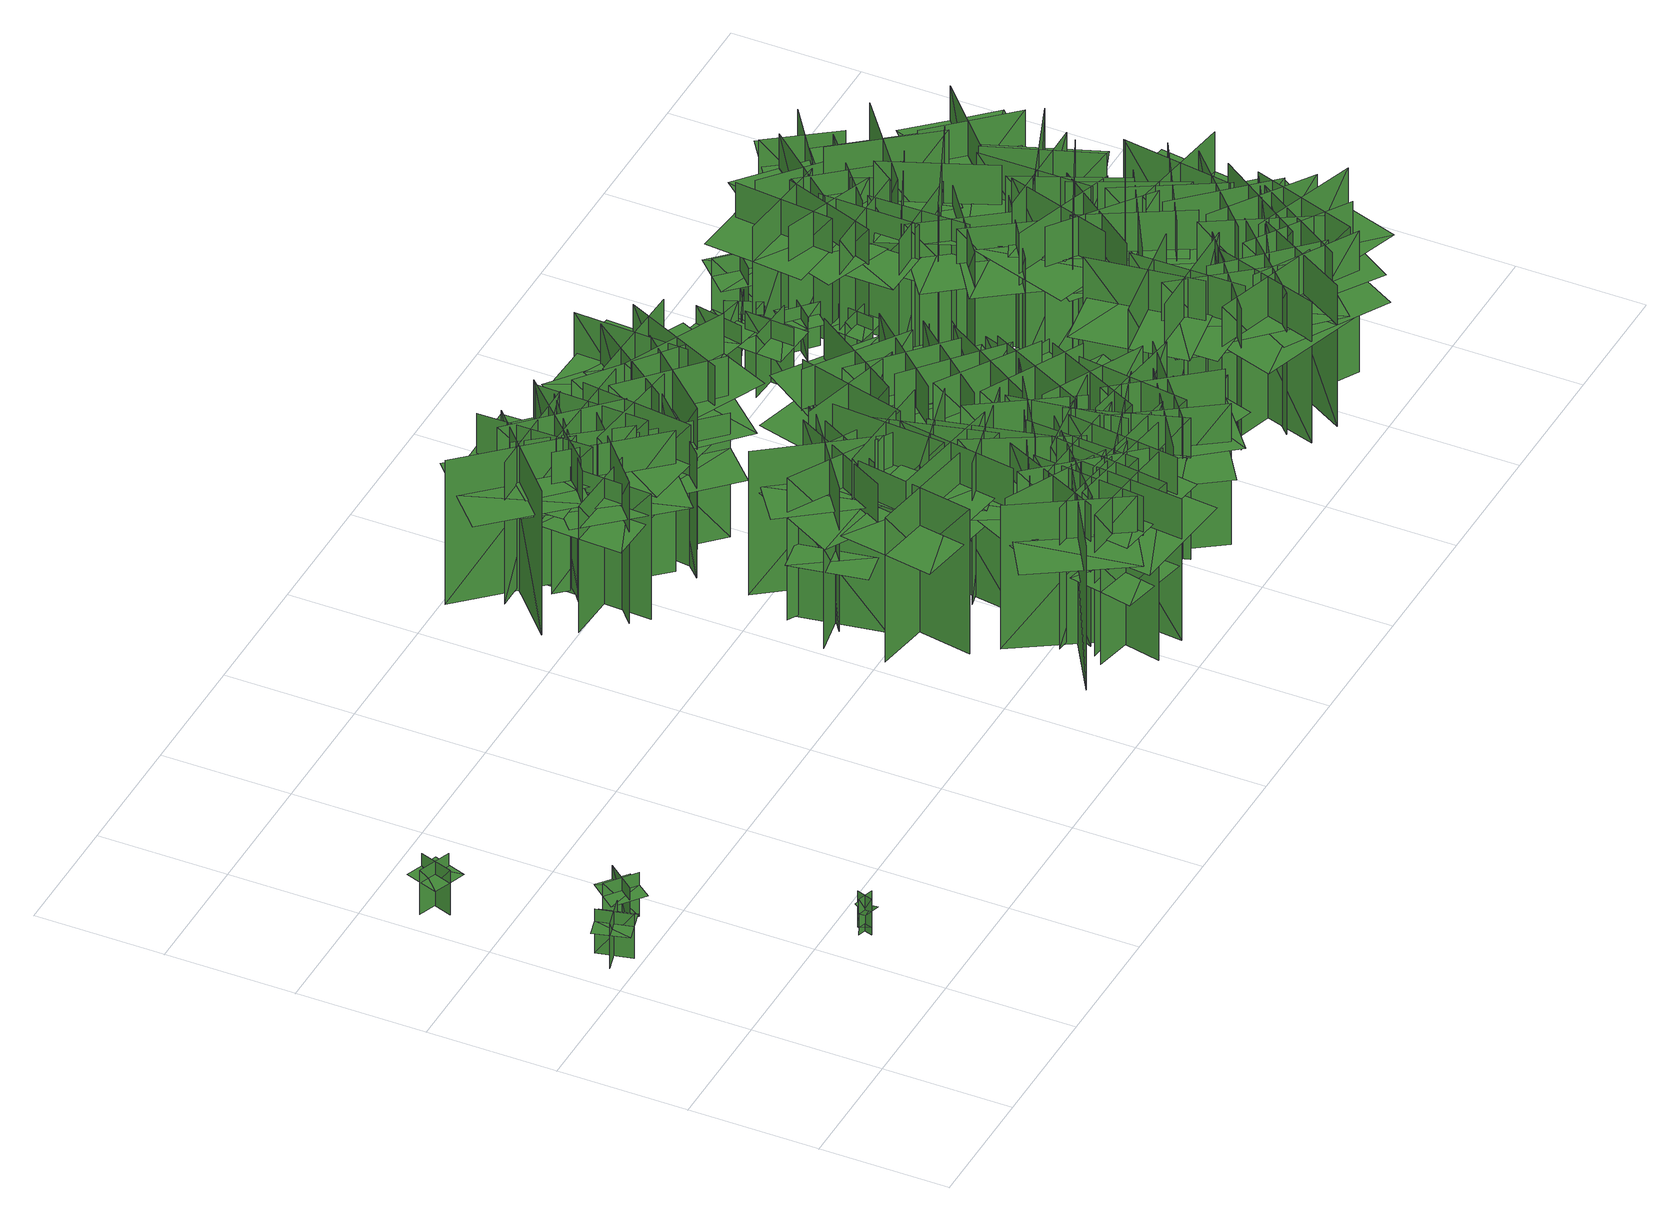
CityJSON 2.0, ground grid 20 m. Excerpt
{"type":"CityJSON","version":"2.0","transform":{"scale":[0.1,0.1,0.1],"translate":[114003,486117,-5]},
"CityObjects":{
"tree1":{"type":"SolitaryVegetationObject","geometry":[{"type":"MultiSurface","lod":"1","boundaries":[[[0,1,2]],[[0,2,3]],[[4,5,6]],[[4,6,7]],[[8,9,10]],[[8,10,11]],[[8,11,12]],[[8,12,13]]]}]},
"tree2":{"type":"SolitaryVegetationObject","geometry":[{"type":"MultiSurface","lod":"1","boundaries":[[[14,15,16]],[[14,16,17]],[[18,19,20]],[[18,20,21]],[[22,23,24]],[[22,24,25]],[[22,25,26]],[[22,26,27]]]}]},
"tree3":{"type":"SolitaryVegetationObject","geometry":[{"type":"MultiSurface","lod":"1","boundaries":[[[28,29,30]],[[28,30,31]],[[32,33,34]],[[32,34,35]],[[36,37,38]],[[36,38,39]],[[36,39,40]],[[36,40,41]]]}]},
"tree4":{"type":"SolitaryVegetationObject","geometry":[{"type":"MultiSurface","lod":"1","boundaries":[[[42,43,44]],[[42,44,45]],[[46,47,48]],[[46,48,49]],[[50,51,47]],[[50,47,46]],[[52,53,43]],[[52,43,42]],[[54,55,56]],[[54,56,57]],[[58,59,60]],[[58,60,61]]]}]},
"tree5":{"type":"SolitaryVegetationObject","geometry":[{"type":"MultiSurface","lod":"1","boundaries":[[[62,63,64]],[[62,64,65]],[[66,67,68]],[[66,68,69]],[[70,71,72]],[[70,72,73]],[[70,74,75]],[[70,75,71]]]}]},
"tree6":{"type":"SolitaryVegetationObject","geometry":[{"type":"MultiSurface","lod":"1","boundaries":[[[76,77,78]],[[76,78,79]],[[80,81,82]],[[80,82,83]],[[84,85,86]],[[84,86,87]],[[84,88,89]],[[84,89,85]]]}]},
"tree7":{"type":"SolitaryVegetationObject","geometry":[{"type":"MultiSurface","lod":"1","boundaries":[[[90,91,92]],[[90,92,93]],[[94,95,96]],[[94,96,97]],[[98,99,100]],[[98,100,101]],[[98,102,103]],[[98,103,99]]]}]},
"tree8":{"type":"SolitaryVegetationObject","geometry":[{"type":"MultiSurface","lod":"1","boundaries":[[[104,105,106]],[[104,106,107]],[[108,109,110]],[[108,110,111]],[[112,113,114]],[[112,114,115]],[[112,116,117]],[[112,117,113]]]}]},
"tree9":{"type":"SolitaryVegetationObject","geometry":[{"type":"MultiSurface","lod":"1","boundaries":[[[118,119,120]],[[118,120,121]],[[122,123,124]],[[122,124,125]],[[126,127,128]],[[126,128,129]],[[126,130,131]],[[126,131,127]]]}]},
"tree10":{"type":"SolitaryVegetationObject","geometry":[{"type":"MultiSurface","lod":"1","boundaries":[[[132,133,134]],[[132,134,135]],[[136,137,138]],[[136,138,139]],[[140,141,142]],[[140,142,143]],[[140,144,145]],[[140,145,141]]]}]},
"tree11":{"type":"SolitaryVegetationObject","geometry":[{"type":"MultiSurface","lod":"1","boundaries":[[[146,147,148]],[[146,148,149]],[[150,151,152]],[[150,152,153]],[[154,155,156]],[[154,156,157]],[[154,157,158]],[[154,158,159]]]}]},
"tree12":{"type":"SolitaryVegetationObject","geometry":[{"type":"MultiSurface","lod":"1","boundaries":[[[160,161,162]],[[160,162,163]],[[164,165,166]],[[164,166,167]],[[168,169,170]],[[168,170,171]],[[168,171,172]],[[168,172,173]]]}]},
"tree13":{"type":"SolitaryVegetationObject","geometry":[{"type":"MultiSurface","lod":"1","boundaries":[[[174,175,176]],[[174,176,177]],[[178,179,180]],[[178,180,181]],[[182,183,184]],[[182,184,185]],[[182,185,186]],[[182,186,187]]]}]},
"tree14":{"type":"SolitaryVegetationObject","geometry":[{"type":"MultiSurface","lod":"1","boundaries":[[[188,189,190]],[[188,190,191]],[[192,193,194]],[[192,194,195]],[[196,197,198]],[[196,198,199]],[[196,199,200]],[[196,200,201]]]}]},
"tree15":{"type":"SolitaryVegetationObject","geometry":[{"type":"MultiSurface","lod":"1","boundaries":[[[202,203,204]],[[202,204,205]],[[206,207,208]],[[206,208,209]],[[210,211,212]],[[210,212,213]],[[210,213,214]],[[210,214,215]]]}]},
"tree16":{"type":"SolitaryVegetationObject","geometry":[{"type":"MultiSurface","lod":"1","boundaries":[[[216,217,218]],[[216,218,219]],[[220,221,222]],[[220,222,223]],[[224,225,226]],[[224,226,227]],[[224,227,228]],[[224,228,229]]]}]},
"tree17":{"type":"SolitaryVegetationObject","geometry":[{"type":"MultiSurface","lod":"1","boundaries":[[[230,231,232]],[[230,232,233]],[[234,235,236]],[[234,236,237]],[[238,239,240]],[[238,240,241]],[[238,241,242]],[[238,242,243]]]}]},
"tree18":{"type":"SolitaryVegetationObject","geometry":[{"type":"MultiSurface","lod":"1","boundaries":[[[244,245,246]],[[244,246,247]],[[248,249,250]],[[248,250,251]],[[252,253,254]],[[252,254,255]],[[252,256,257]],[[252,257,253]]]}]},
"tree19":{"type":"SolitaryVegetationObject","geometry":[{"type":"MultiSurface","lod":"1","boundaries":[[[258,259,260]],[[258,260,261]],[[262,263,264]],[[262,264,265]],[[266,267,268]],[[266,268,269]],[[266,270,271]],[[266,271,267]]]}]},
"tree20":{"type":"SolitaryVegetationObject","geometry":[{"type":"MultiSurface","lod":"1","boundaries":[[[272,273,274]],[[272,274,275]],[[276,277,278]],[[276,278,279]],[[280,281,282]],[[280,282,283]],[[280,284,285]],[[280,285,281]]]}]},
"tree21":{"type":"SolitaryVegetationObject","geometry":[{"type":"MultiSurface","lod":"1","boundaries":[[[286,287,288]],[[286,288,289]],[[290,291,292]],[[290,292,293]],[[294,295,296]],[[294,296,297]],[[294,298,299]],[[294,299,295]]]}]},
"tree22":{"type":"SolitaryVegetationObject","geometry":[{"type":"MultiSurface","lod":"1","boundaries":[[[300,301,302]],[[300,302,303]],[[304,305,306]],[[304,306,307]],[[308,309,310]],[[308,310,311]],[[308,312,313]],[[308,313,309]]]}]},
"tree23":{"type":"SolitaryVegetationObject","geometry":[{"type":"MultiSurface","lod":"1","boundaries":[[[314,315,316]],[[314,316,317]],[[318,319,320]],[[318,320,321]],[[322,323,324]],[[322,324,325]],[[322,326,327]],[[322,327,323]]]}]},
"tree24":{"type":"SolitaryVegetationObject","geometry":[{"type":"MultiSurface","lod":"1","boundaries":[[[328,329,330]],[[328,330,331]],[[332,333,334]],[[332,334,335]],[[336,337,338]],[[336,338,339]],[[336,339,340]],[[336,340,341]]]}]},
"tree25":{"type":"SolitaryVegetationObject","geometry":[{"type":"MultiSurface","lod":"1","boundaries":[[[342,343,344]],[[342,344,345]],[[346,347,348]],[[346,348,349]],[[350,351,352]],[[350,352,353]],[[350,353,354]],[[350,354,355]]]}]},
"tree26":{"type":"SolitaryVegetationObject","geometry":[{"type":"MultiSurface","lod":"1","boundaries":[[[356,357,358]],[[356,358,359]],[[360,361,362]],[[360,362,363]],[[364,365,366]],[[364,366,367]],[[364,367,368]],[[364,368,369]]]}]},
"tree27":{"type":"SolitaryVegetationObject","geometry":[{"type":"MultiSurface","lod":"1","boundaries":[[[370,371,372]],[[370,372,373]],[[374,375,376]],[[374,376,377]],[[378,379,380]],[[378,380,381]],[[378,381,382]],[[378,382,383]]]}]},
"tree28":{"type":"SolitaryVegetationObject","geometry":[{"type":"MultiSurface","lod":"1","boundaries":[[[384,385,386]],[[384,386,387]],[[388,389,390]],[[388,390,391]],[[392,393,394]],[[392,394,395]],[[392,395,396]],[[392,396,397]]]}]},
"tree29":{"type":"SolitaryVegetationObject","geometry":[{"type":"MultiSurface","lod":"1","boundaries":[[[398,399,400]],[[398,400,401]],[[402,403,404]],[[402,404,405]],[[406,407,408]],[[406,408,409]],[[406,409,410]],[[406,410,411]]]}]},
"tree30":{"type":"SolitaryVegetationObject","geometry":[{"type":"MultiSurface","lod":"1","boundaries":[[[412,413,414]],[[412,414,415]],[[416,417,418]],[[416,418,419]],[[420,421,422]],[[420,422,423]],[[420,423,424]],[[420,424,425]]]}]},
"tree31":{"type":"SolitaryVegetationObject","geometry":[{"type":"MultiSurface","lod":"1","boundaries":[[[426,427,428]],[[426,428,429]],[[430,431,432]],[[430,432,433]],[[434,435,436]],[[434,436,437]],[[434,437,438]],[[434,438,439]]]}]},
"tree32":{"type":"SolitaryVegetationObject","geometry":[{"type":"MultiSurface","lod":"1","boundaries":[[[440,441,442]],[[440,442,443]],[[444,445,446]],[[444,446,447]],[[448,449,450]],[[448,450,451]],[[448,451,452]],[[448,452,453]]]}]},
"tree33":{"type":"SolitaryVegetationObject","geometry":[{"type":"MultiSurface","lod":"1","boundaries":[[[454,455,456]],[[454,456,457]],[[458,459,460]],[[458,460,461]],[[462,463,464]],[[462,464,465]],[[462,465,466]],[[462,466,467]]]}]},
"tree34":{"type":"SolitaryVegetationObject","geometry":[{"type":"MultiSurface","lod":"1","boundaries":[[[468,469,470]],[[468,470,471]],[[472,473,474]],[[472,474,475]],[[476,477,478]],[[476,478,479]],[[476,479,480]],[[476,480,481]]]}]},
"tree35":{"type":"SolitaryVegetationObject","geometry":[{"type":"MultiSurface","lod":"1","boundaries":[[[482,483,484]],[[482,484,485]],[[486,487,488]],[[486,488,489]],[[490,491,492]],[[490,492,493]],[[490,493,494]],[[490,494,495]]]}]},
"tree36":{"type":"SolitaryVegetationObject","geometry":[{"type":"MultiSurface","lod":"1","boundaries":[[[496,497,498]],[[496,498,499]],[[500,501,502]],[[500,502,503]],[[504,505,506]],[[504,506,507]],[[504,507,508]],[[504,508,509]]]}]},
"tree37":{"type":"SolitaryVegetationObject","geometry":[{"type":"MultiSurface","lod":"1","boundaries":[[[510,511,512]],[[510,512,513]],[[514,515,516]],[[514,516,517]],[[518,519,520]],[[518,520,521]],[[518,521,522]],[[518,522,523]]]}]},
"tree38":{"type":"SolitaryVegetationObject","geometry":[{"type":"MultiSurface","lod":"1","boundaries":[[[524,525,526]],[[524,526,527]],[[528,529,530]],[[528,530,531]],[[532,533,534]],[[532,534,535]],[[532,535,536]],[[532,536,537]]]}]},
"tree39":{"type":"SolitaryVegetationObject","geometry":[{"type":"MultiSurface","lod":"1","boundaries":[[[538,539,540]],[[538,540,541]],[[542,543,544]],[[542,544,545]],[[546,547,548]],[[546,548,549]],[[546,549,550]],[[546,550,551]]]}]},
"tree40":{"type":"SolitaryVegetationObject","geometry":[{"type":"MultiSurface","lod":"1","boundaries":[[[552,553,554]],[[552,554,555]],[[556,557,558]],[[556,558,559]],[[560,561,562]],[[560,562,563]],[[560,563,564]],[[560,564,565]]]}]},
"tree41":{"type":"SolitaryVegetationObject","geometry":[{"type":"MultiSurface","lod":"1","boundaries":[[[566,567,568]],[[566,568,569]],[[570,571,572]],[[570,572,573]],[[574,575,576]],[[574,576,577]],[[574,577,578]],[[574,578,579]]]}]},
"tree42":{"type":"SolitaryVegetationObject","geometry":[{"type":"MultiSurface","lod":"1","boundaries":[[[580,581,582]],[[580,582,583]],[[584,585,586]],[[584,586,587]],[[588,589,590]],[[588,590,591]],[[588,591,592]],[[588,592,593]]]}]},
"tree43":{"type":"SolitaryVegetationObject","geometry":[{"type":"MultiSurface","lod":"1","boundaries":[[[594,595,596]],[[594,596,597]],[[598,599,600]],[[598,600,601]],[[602,603,604]],[[602,604,605]],[[602,605,606]],[[602,606,607]]]}]},
"tree44":{"type":"SolitaryVegetationObject","geometry":[{"type":"MultiSurface","lod":"1","boundaries":[[[608,609,610]],[[608,610,611]],[[612,613,614]],[[612,614,615]],[[616,617,618]],[[616,618,619]],[[616,619,620]],[[616,620,621]]]}]},
"tree45":{"type":"SolitaryVegetationObject","geometry":[{"type":"MultiSurface","lod":"1","boundaries":[[[622,623,624]],[[622,624,625]],[[626,627,628]],[[626,628,629]],[[630,631,632]],[[630,632,633]],[[630,633,634]],[[630,634,635]]]}]},
"tree46":{"type":"SolitaryVegetationObject","geometry":[{"type":"MultiSurface","lod":"1","boundaries":[[[636,637,638]],[[636,638,639]],[[640,641,642]],[[640,642,643]],[[644,645,646]],[[644,646,647]],[[644,647,648]],[[644,648,649]]]}]},
"tree47":{"type":"SolitaryVegetationObject","geometry":[{"type":"MultiSurface","lod":"1","boundaries":[[[650,651,652]],[[650,652,653]],[[654,655,656]],[[654,656,657]],[[658,659,660]],[[658,660,661]],[[658,661,662]],[[658,662,663]]]}]},
"tree48":{"type":"SolitaryVegetationObject","geometry":[{"type":"MultiSurface","lod":"1","boundaries":[[[664,665,666]],[[664,666,667]],[[668,669,670]],[[668,670,671]],[[672,673,674]],[[672,674,675]],[[672,675,676]],[[672,676,677]]]}]},
"tree49":{"type":"SolitaryVegetationObject","geometry":[{"type":"MultiSurface","lod":"1","boundaries":[[[678,679,680]],[[678,680,681]],[[682,683,684]],[[682,684,685]],[[686,687,688]],[[686,688,689]],[[686,689,690]],[[686,690,691]]]}]},
"tree50":{"type":"SolitaryVegetationObject","geometry":[{"type":"MultiSurface","lod":"1","boundaries":[[[692,693,694]],[[692,694,695]],[[696,697,698]],[[696,698,699]],[[700,701,702]],[[700,702,703]],[[700,703,704]],[[700,704,705]]]}]},
"tree51":{"type":"SolitaryVegetationObject","geometry":[{"type":"MultiSurface","lod":"1","boundaries":[[[706,707,708]],[[706,708,709]],[[710,711,712]],[[710,712,713]],[[714,715,716]],[[714,716,717]],[[714,717,718]],[[714,718,719]]]}]},
"tree52":{"type":"SolitaryVegetationObject","geometry":[{"type":"MultiSurface","lod":"1","boundaries":[[[720,721,722]],[[720,722,723]],[[724,725,726]],[[724,726,727]],[[728,729,730]],[[728,730,731]],[[728,731,732]],[[728,732,733]]]}]},
"tree53":{"type":"SolitaryVegetationObject","geometry":[{"type":"MultiSurface","lod":"1","boundaries":[[[734,735,736]],[[734,736,737]],[[738,739,740]],[[738,740,741]],[[742,743,744]],[[742,744,745]],[[742,745,746]],[[742,746,747]]]}]},
"tree54":{"type":"SolitaryVegetationObject","geometry":[{"type":"MultiSurface","lod":"1","boundaries":[[[748,749,750]],[[748,750,751]],[[752,753,754]],[[752,754,755]],[[756,757,758]],[[756,758,759]],[[756,759,760]],[[756,760,761]]]}]},
"tree55":{"type":"SolitaryVegetationObject","geometry":[{"type":"MultiSurface","lod":"1","boundaries":[[[762,763,764]],[[762,764,765]],[[766,767,768]],[[766,768,769]],[[770,771,772]],[[770,772,773]],[[770,773,774]],[[770,774,775]]]}]},
"tree56":{"type":"SolitaryVegetationObject","geometry":[{"type":"MultiSurface","lod":"1","boundaries":[[[776,777,778]],[[776,778,779]],[[780,781,782]],[[780,782,783]],[[784,785,786]],[[784,786,787]],[[784,787,788]],[[784,788,789]]]}]},
"tree57":{"type":"SolitaryVegetationObject","geometry":[{"type":"MultiSurface","lod":"1","boundaries":[[[790,791,792]],[[790,792,793]],[[794,795,796]],[[794,796,797]],[[798,799,800]],[[798,800,801]],[[798,801,802]],[[798,802,803]]]}]},
"tree58":{"type":"SolitaryVegetationObject","geometry":[{"type":"MultiSurface","lod":"1","boundaries":[[[804,805,806]],[[804,806,807]],[[808,809,810]],[[808,810,811]],[[812,813,814]],[[812,814,815]],[[812,815,816]],[[812,816,817]]]}]},
"tree59":{"type":"SolitaryVegetationObject","geometry":[{"type":"MultiSurface","lod":"1","boundaries":[[[818,819,820]],[[818,820,821]],[[822,823,824]],[[822,824,825]],[[826,827,828]],[[826,828,829]],[[826,829,830]],[[826,830,831]]]}]},
"tree60":{"type":"SolitaryVegetationObject","geometry":[{"type":"MultiSurface","lod":"1","boundaries":[[[832,833,834]],[[832,834,835]],[[836,837,838]],[[836,838,839]],[[840,841,842]],[[840,842,843]],[[840,843,844]],[[840,844,845]]]}]},
"tree61":{"type":"SolitaryVegetationObject","geometry":[{"type":"MultiSurface","lod":"1","boundaries":[[[846,847,848]],[[846,848,849]],[[850,851,852]],[[850,852,853]],[[854,855,856]],[[854,856,857]],[[854,857,858]],[[854,858,859]]]}]},
"tree62":{"type":"SolitaryVegetationObject","geometry":[{"type":"MultiSurface","lod":"1","boundaries":[[[860,861,862]],[[860,862,863]],[[864,865,866]],[[864,866,867]],[[868,869,870]],[[868,870,871]],[[868,871,872]],[[868,872,873]]]}]},
"tree63":{"type":"SolitaryVegetationObject","geometry":[{"type":"MultiSurface","lod":"1","boundaries":[[[874,875,876]],[[874,876,877]],[[878,879,880]],[[878,880,881]],[[882,883,884]],[[882,884,885]],[[882,885,886]],[[882,886,887]]]}]},
"tree64":{"type":"SolitaryVegetationObject","geometry":[{"type":"MultiSurface","lod":"1","boundaries":[[[888,889,890]],[[888,890,891]],[[892,893,894]],[[892,894,895]],[[896,897,898]],[[896,898,899]],[[896,899,900]],[[896,900,901]]]}]},
"tree65":{"type":"SolitaryVegetationObject","geometry":[{"type":"MultiSurface","lod":"1","boundaries":[[[902,903,904]],[[902,904,905]],[[906,907,908]],[[906,908,909]],[[910,911,912]],[[910,912,913]],[[910,913,914]],[[910,914,915]]]}]},
"tree66":{"type":"SolitaryVegetationObject","geometry":[{"type":"MultiSurface","lod":"1","boundaries":[[[916,917,918]],[[916,918,919]],[[920,921,922]],[[920,922,923]],[[924,925,926]],[[924,926,927]],[[924,927,928]],[[924,928,929]]]}]},
"tree67":{"type":"SolitaryVegetationObject","geometry":[{"type":"MultiSurface","lod":"1","boundaries":[[[930,931,932]],[[930,932,933]],[[934,935,936]],[[934,936,937]],[[938,939,940]],[[938,940,941]],[[938,941,942]],[[938,942,943]]]}]},
"tree68":{"type":"SolitaryVegetationObject","geometry":[{"type":"MultiSurface","lod":"1","boundaries":[[[944,945,946]],[[944,946,947]],[[948,949,950]],[[948,950,951]],[[952,953,954]],[[952,954,955]],[[952,955,956]],[[952,956,957]]]}]},
"tree69":{"type":"SolitaryVegetationObject","geometry":[{"type":"MultiSurface","lod":"1","boundaries":[[[958,959,960]],[[958,960,961]],[[962,963,964]],[[962,964,965]],[[966,967,968]],[[966,968,969]],[[966,969,970]],[[966,970,971]]]}]},
"tree70":{"type":"SolitaryVegetationObject","geometry":[{"type":"MultiSurface","lod":"1","boundaries":[[[972,973,974]],[[972,974,975]],[[976,977,978]],[[976,978,979]],[[980,981,982]],[[980,982,983]],[[980,983,984]],[[980,984,985]]]}]},
"tree71":{"type":"SolitaryVegetationObject","geometry":[{"type":"MultiSurface","lod":"1","boundaries":[[[986,987,988]],[[986,988,989]],[[990,991,992]],[[990,992,993]],[[994,995,996]],[[994,996,997]],[[994,997,998]],[[994,998,999]]]}]},
"tree72":{"type":"SolitaryVegetationObject","geometry":[{"type":"MultiSurface","lod":"1","boundaries":[[[1000,1001,1002]],[[1000,1002,1003]],[[1004,1005,1006]],[[1004,1006,1007]],[[1008,1009,1010]],[[1008,1010,1011]],[[1008,1011,1012]],[[1008,1012,1013]]]}]},
"tree73":{"type":"SolitaryVegetationObject","geometry":[{"type":"MultiSurface","lod":"1","boundaries":[[[1014,1015,1016]],[[1014,1016,1017]],[[1018,1019,1020]],[[1018,1020,1021]],[[1022,1023,1024]],[[1022,1024,1025]],[[1022,1025,1026]],[[1022,1026,1027]]]}]},
"tree74":{"type":"SolitaryVegetationObject","geometry":[{"type":"MultiSurface","lod":"1","boundaries":[[[1028,1029,1030]],[[1028,1030,1031]],[[1032,1033,1034]],[[1032,1034,1035]],[[1036,1037,1038]],[[1036,1038,1039]],[[1036,1039,1040]],[[1036,1040,1041]]]}]},
"tree75":{"type":"SolitaryVegetationObject","geometry":[{"type":"MultiSurface","lod":"1","boundaries":[[[1042,1043,1044]],[[1042,1044,1045]],[[1046,1047,1048]],[[1046,1048,1049]],[[1050,1051,1052]],[[1050,1052,1053]],[[1050,1053,1054]],[[1050,1054,1055]]]}]},
"tree76":{"type":"SolitaryVegetationObject","geometry":[{"type":"MultiSurface","lod":"1","boundaries":[[[1056,1057,1058]],[[1056,1058,1059]],[[1060,1061,1062]],[[1060,1062,1063]],[[1064,1065,1066]],[[1064,1066,1067]],[[1064,1067,1068]],[[1064,1068,1069]]]}]},
"tree77":{"type":"SolitaryVegetationObject","geometry":[{"type":"MultiSurface","lod":"1","boundaries":[[[1070,1071,1072]],[[1070,1072,1073]],[[1074,1075,1076]],[[1074,1076,1077]],[[1078,1079,1080]],[[1078,1080,1081]],[[1078,1081,1082]],[[1078,1082,1083]]]}]},
"tree78":{"type":"SolitaryVegetationObject","geometry":[{"type":"MultiSurface","lod":"1","boundaries":[[[1084,1085,1086]],[[1084,1086,1087]],[[1088,1089,1090]],[[1088,1090,1091]],[[1092,1093,1094]],[[1092,1094,1095]],[[1092,1095,1096]],[[1092,1096,1097]]]}]},
"tree79":{"type":"SolitaryVegetationObject","geometry":[{"type":"MultiSurface","lod":"1","boundaries":[[[1098,1099,1100]],[[1098,1100,1101]],[[1102,1103,1104]],[[1102,1104,1105]],[[1106,1107,1108]],[[1106,1108,1109]],[[1106,1109,1110]],[[1106,1110,1111]]]}]},
"tree80":{"type":"SolitaryVegetationObject","geometry":[{"type":"MultiSurface","lod":"1","boundaries":[[[1112,1113,1114]],[[1112,1114,1115]],[[1116,1117,1118]],[[1116,1118,1119]],[[1120,1121,1122]],[[1120,1122,1123]],[[1120,1123,1124]],[[1120,1124,1125]]]}]},
"tree81":{"type":"SolitaryVegetationObject","geometry":[{"type":"MultiSurface","lod":"1","boundaries":[[[1126,1127,1128]],[[1126,1128,1129]],[[1130,1131,1132]],[[1130,1132,1133]],[[1134,1135,1136]],[[1134,1136,1137]],[[1134,1137,1138]],[[1134,1138,1139]]]}]},
"tree82":{"type":"SolitaryVegetationObject","geometry":[{"type":"MultiSurface","lod":"1","boundaries":[[[1140,1141,1142]],[[1140,1142,1143]],[[1144,1145,1146]],[[1144,1146,1147]],[[1148,1149,1150]],[[1148,1150,1151]],[[1148,1151,1152]],[[1148,1152,1153]]]}]},
"tree83":{"type":"SolitaryVegetationObject","geometry":[{"type":"MultiSurface","lod":"1","boundaries":[[[1154,1155,1156]],[[1154,1156,1157]],[[1158,1159,1160]],[[1158,1160,1161]],[[1162,1163,1164]],[[1162,1164,1165]],[[1162,1165,1166]],[[1162,1166,1167]]]}]},
"tree84":{"type":"SolitaryVegetationObject","geometry":[{"type":"MultiSurface","lod":"1","boundaries":[[[1168,1169,1170]],[[1168,1170,1171]],[[1172,1173,1174]],[[1172,1174,1175]],[[1176,1177,1178]],[[1176,1178,1179]],[[1176,1179,1180]],[[1176,1180,1181]]]}]},
"tree85":{"type":"SolitaryVegetationObject","geometry":[{"type":"MultiSurface","lod":"1","boundaries":[[[1182,1183,1184]],[[1182,1184,1185]],[[1186,1187,1188]],[[1186,1188,1189]],[[1190,1191,1192]],[[1190,1192,1193]],[[1190,1193,1194]],[[1190,1194,1195]]]}]},
"tree86":{"type":"SolitaryVegetationObject","geometry":[{"type":"MultiSurface","lod":"1","boundaries":[[[1196,1197,1198]],[[1196,1198,1199]],[[1200,1201,1202]],[[1200,1202,1203]],[[1204,1205,1206]],[[1204,1206,1207]],[[1204,1207,1208]],[[1204,1208,1209]]]}]},
"tree87":{"type":"SolitaryVegetationObject","geometry":[{"type":"MultiSurface","lod":"1","boundaries":[[[1210,1211,1212]],[[1210,1212,1213]],[[1214,1215,1216]],[[1214,1216,1217]],[[1218,1219,1220]],[[1218,1220,1221]],[[1218,1221,1222]],[[1218,1222,1223]]]}]},
"tree88":{"type":"SolitaryVegetationObject","geometry":[{"type":"MultiSurface","lod":"1","boundaries":[[[1224,1225,1226]],[[1224,1226,1227]],[[1228,1229,1230]],[[1228,1230,1231]],[[1232,1233,1234]],[[1232,1234,1235]],[[1232,1235,1236]],[[1232,1236,1237]]]}]},
"tree89":{"type":"SolitaryVegetationObject","geometry":[{"type":"MultiSurface","lod":"1","boundaries":[[[1238,1239,1240]],[[1238,1240,1241]],[[1242,1243,1244]],[[1242,1244,1245]],[[1246,1247,1248]],[[1246,1248,1249]],[[1246,1249,1250]],[[1246,1250,1251]]]}]},
"tree90":{"type":"SolitaryVegetationObject","geometry":[{"type":"MultiSurface","lod":"1","boundaries":[[[1252,1253,1254]],[[1252,1254,1255]],[[1256,1257,1258]],[[1256,1258,1259]],[[1260,1261,1262]],[[1260,1262,1263]],[[1260,1263,1264]],[[1260,1264,1265]]]}]},
"tree91":{"type":"SolitaryVegetationObject","geometry":[{"type":"MultiSurface","lod":"1","boundaries":[[[1266,1267,1268]],[[1266,1268,1269]],[[1270,1271,1272]],[[1270,1272,1273]],[[1274,1275,1276]],[[1274,1276,1277]],[[1274,1277,1278]],[[1274,1278,1279]]]}]},
"tree92":{"type":"SolitaryVegetationObject","geometry":[{"type":"MultiSurface","lod":"1","boundaries":[[[1280,1281,1282]],[[1280,1282,1283]],[[1284,1285,1286]],[[1284,1286,1287]],[[1288,1289,1290]],[[1288,1290,1291]],[[1288,1291,1292]],[[1288,1292,1293]]]}]},
"tree93":{"type":"SolitaryVegetationObject","geometry":[{"type":"MultiSurface","lod":"1","boundaries":[[[1294,1295,1296]],[[1294,1296,1297]],[[1298,1299,1300]],[[1298,1300,1301]],[[1302,1303,1304]],[[1302,1304,1305]],[[1302,1305,1306]],[[1302,1306,1307]]]}]},
"tree94":{"type":"SolitaryVegetationObject","geometry":[{"type":"MultiSurface","lod":"1","boundaries":[[[1308,1309,1310]],[[1308,1310,1311]],[[1312,1313,1314]],[[1312,1314,1315]],[[1316,1317,1318]],[[1316,1318,1319]],[[1316,1319,1320]],[[1316,1320,1321]]]}]},
"tree95":{"type":"SolitaryVegetationObject","geometry":[{"type":"MultiSurface","lod":"1","boundaries":[[[1322,1323,1324]],[[1322,1324,1325]],[[1326,1327,1328]],[[1326,1328,1329]],[[1330,1331,1332]],[[1330,1332,1333]],[[1330,1333,1334]],[[1330,1334,1335]]]}]},
"tree96":{"type":"SolitaryVegetationObject","geometry":[{"type":"MultiSurface","lod":"1","boundaries":[[[1336,1337,1338]],[[1336,1338,1339]],[[1340,1341,1342]],[[1340,1342,1343]],[[1344,1345,1346]],[[1344,1346,1347]],[[1344,1347,1348]],[[1344,1348,1349]]]}]},
"tree97":{"type":"SolitaryVegetationObject","geometry":[{"type":"MultiSurface","lod":"1","boundaries":[[[1350,1351,1352]],[[1350,1352,1353]],[[1354,1355,1356]],[[1354,1356,1357]],[[1358,1359,1360]],[[1358,1360,1361]],[[1358,1361,1362]],[[1358,1362,1363]]]}]},
"tree98":{"type":"SolitaryVegetationObject","geometry":[{"type":"MultiSurface","lod":"1","boundaries":[[[1364,1365,1366]],[[1364,1366,1367]],[[1368,1369,1370]],[[1368,1370,1371]],[[1372,1373,1374]],[[1372,1374,1375]],[[1372,1375,1376]],[[1372,1376,1377]]]}]},
"tree99":{"type":"SolitaryVegetationObject","geometry":[{"type":"MultiSurface","lod":"1","boundaries":[[[1378,1379,1380]],[[1378,1380,1381]],[[1382,1383,1384]],[[1382,1384,1385]],[[1386,1387,1388]],[[1386,1388,1389]],[[1386,1389,1390]],[[1386,1390,1391]]]}]}
},
"vertices":[
[73,440,24],[20,426,24],[20,426,101],[73,440,101],[42,459,24],[55,405,24],[55,405,101],[42,459,101],[42,459,80],[15,452,80],[29,398,80],[55,405,80],[82,412,80],[69,466,80],
[69,696,22],[17,715,22],[17,715,99],[69,696,99],[53,729,22],[35,677,22],[35,677,99],[53,729,99],[53,729,77],[27,739,77],[9,687,77],[35,677,77],[61,668,77],[79,720,77],
[109,438,21],[144,482,21],[144,482,98],[109,438,98],[146,442,21],[102,476,21],[102,476,98],[146,442,98],[146,442,76],[163,464,76],[120,498,76],[102,476,76],[85,455,76],[129,420,76],
[263,143,36],[238,150,36],[238,151,85],[263,143,85],[254,160,36],[246,135,36],[246,135,85],[254,160,85],[254,160,23],[246,135,23],[263,143,23],[238,151,23],[263,143,60],[238,151,60],[234,138,64],[259,131,64],[241,150,67],[260,144,67],[263,154,70],[244,159,70],
[663,989,18],[792,851,18],[792,851,269],[663,989,269],[659,839,18],[797,968,18],[797,968,269],[659,839,269],[674,977,204],[792,851,204],[847,901,204],[729,1028,204],[620,926,204],[738,800,204],
[908,258,17],[1009,98,17],[1009,98,267],[908,258,267],[876,112,17],[1036,213,17],[1036,213,267],[876,112,267],[916,244,202],[1009,98,202],[1072,138,202],[980,284,202],[853,204,202],[946,58,202],
[860,792,11],[695,800,11],[695,800,230],[860,792,230],[772,888,11],[764,723,11],[764,723,230],[772,888,230],[846,793,174],[695,800,174],[692,734,174],[843,727,174],[849,858,174],[698,865,174],
[1057,90,22],[930,116,22],[930,116,194],[1057,90,194],[1000,175,22],[973,48,22],[973,48,194],[1000,175,194],[1046,92,149],[930,116,149],[919,66,149],[1035,42,149],[1056,142,149],[940,167,149],
[882,420,9],[859,548,9],[859,548,181],[882,420,181],[940,505,9],[812,482,9],[812,482,181],[940,505,181],[880,431,137],[859,548,137],[808,539,137],[829,422,137],[930,440,137],[909,557,137],
[1010,363,7],[824,394,7],[824,394,258],[1010,363,258],[923,484,7],[891,297,7],[891,297,258],[923,484,258],[994,365,193],[824,394,193],[811,320,193],[982,292,193],[1007,439,193],[836,468,193],
[870,862,15],[738,744,15],[738,744,261],[870,862,261],[752,869,15],[871,737,15],[871,737,261],[752,869,261],[752,869,192],[686,810,192],[805,678,192],[871,737,192],[936,797,192],[818,928,192],
[777,996,23],[779,819,23],[779,819,269],[777,996,269],[694,913,23],[871,914,23],[871,914,269],[694,913,269],[694,913,200],[695,824,200],[872,826,200],[871,914,200],[870,1003,200],[693,1001,200],
[743,928,19],[853,789,19],[853,789,265],[743,928,265],[729,811,19],[867,921,19],[867,921,265],[729,811,265],[729,811,196],[784,741,196],[922,851,196],[867,921,196],[812,990,196],[674,880,196],
[1029,40,21],[1047,216,21],[1047,216,267],[1029,40,267],[1121,114,21],[945,132,21],[945,132,267],[1121,114,267],[1121,114,198],[1130,202,198],[954,220,198],[945,132,198],[936,44,198],[1112,26,198],
[926,260,19],[1085,183,19],[1085,183,266],[926,260,266],[964,148,19],[1041,308,19],[1041,308,266],[964,148,266],[964,148,197],[1044,110,197],[1121,269,197],[1041,308,197],[961,346,197],[884,187,197],
[885,435,13],[970,590,13],[970,590,260],[885,435,260],[998,467,13],[843,553,13],[843,553,260],[998,467,260],[998,467,191],[1041,545,191],[886,630,191],[843,553,191],[800,475,191],[955,390,191],
[939,183,20],[1115,165,20],[1115,165,266],[939,183,266],[1012,91,20],[1031,267,20],[1031,267,266],[1012,91,266],[1012,91,197],[1100,82,197],[1119,258,197],[1031,267,197],[943,277,197],[924,101,197],
[743,820,22],[875,956,22],[875,956,272],[743,820,272],[893,823,22],[757,955,22],[757,955,272],[893,823,272],[754,832,207],[875,956,207],[821,1008,207],[701,884,207],[808,780,207],[928,904,207],
[868,624,15],[981,472,15],[981,472,265],[868,624,265],[848,476,15],[999,589,15],[999,589,265],[848,476,265],[878,611,201],[981,472,201],[1041,517,201],[938,656,201],[818,566,201],[921,428,201],
[1035,462,20],[920,402,20],[920,402,192],[1035,462,192],[937,492,20],[997,377,20],[997,377,192],[937,492,192],[1025,457,148],[920,402,148],[944,356,148],[1049,411,148],[1001,502,148],[896,447,148],
[1110,129,19],[984,270,19],[984,270,269],[1110,129,269],[1118,278,19],[977,152,19],[977,152,269],[1118,278,269],[1100,141,204],[984,270,204],[929,220,204],[1044,91,204],[1155,191,204],[1040,320,204],
[895,396,20],[1082,367,20],[1082,367,271],[895,396,271],[985,276,20],[1013,463,20],[1013,463,271],[985,276,271],[911,393,206],[1082,367,206],[1093,441,206],[922,467,206],[900,319,206],[1071,294,206],
[1166,142,19],[979,168,19],[979,168,270],[1166,142,270],[1075,260,19],[1049,73,19],[1049,73,270],[1075,260,270],[1150,144,205],[979,168,205],[969,94,205],[1140,70,205],[1160,218,205],[989,242,205],
[950,866,24],[773,872,24],[773,872,270],[950,866,270],[870,953,24],[864,776,24],[864,776,270],[870,953,270],[870,953,201],[782,956,201],[776,779,201],[864,776,201],[952,773,201],[959,950,201],
[855,697,29],[964,807,29],[964,807,245],[855,697,245],[958,696,29],[848,806,29],[848,806,245],[958,696,245],[958,696,184],[1013,751,184],[903,861,184],[848,806,184],[794,751,184],[903,642,184],
[971,799,27],[795,820,27],[795,820,273],[971,799,273],[899,892,27],[877,717,27],[877,717,273],[899,892,273],[899,892,204],[811,903,204],[790,727,204],[877,717,204],[965,706,204],[987,882,204],
[1099,219,22],[1014,375,22],[1014,375,268],[1099,219,268],[1132,332,22],[977,247,22],[977,247,268],[1132,332,268],[1132,332,199],[1090,410,199],[935,325,199],[977,247,199],[1019,170,199],[1175,254,199],
[1084,475,25],[908,485,25],[908,485,271],[1084,475,271],[1007,563,25],[996,387,25],[996,387,271],[1007,563,271],[1007,563,202],[918,569,202],[908,392,202],[996,387,202],[1084,381,202],[1095,558,202],
[919,570,25],[1056,497,25],[1056,497,241],[919,570,241],[948,471,25],[1022,607,25],[1022,607,241],[948,471,241],[948,471,180],[1017,434,180],[1090,571,180],[1022,607,180],[953,644,180],[880,507,180],
[1107,440,24],[935,395,24],[935,395,270],[1107,440,270],[1005,500,24],[1050,329,24],[1050,329,270],[1005,500,270],[1005,500,201],[919,478,201],[965,307,201],[1050,329,201],[1136,352,201],[1091,523,201],
[1093,309,23],[1083,133,23],[1083,133,269],[1093,309,269],[1004,231,23],[1181,221,23],[1181,221,269],[1004,231,269],[1004,231,200],[999,143,200],[1176,133,200],[1181,221,200],[1186,310,200],[1009,320,200],
[1035,433,23],[1076,261,23],[1076,261,269],[1035,433,269],[973,333,23],[1145,374,23],[1145,374,269],[973,333,269],[973,333,200],[993,247,200],[1165,288,200],[1145,374,200],[1124,460,200],[952,419,200],
[1035,178,24],[1211,157,24],[1211,157,270],[1035,178,270],[1107,85,24],[1129,261,24],[1129,261,270],[1107,85,270],[1107,85,201],[1195,74,201],[1216,250,201],[1129,261,201],[1041,272,201],[1019,96,201],
[1034,736,31],[903,855,31],[903,855,277],[1034,736,277],[1029,853,31],[910,723,31],[910,723,277],[1029,853,277],[1029,853,208],[964,913,208],[844,783,208],[910,723,208],[975,663,208],[1095,794,208],
[1153,182,27],[1127,357,27],[1127,357,273],[1153,182,273],[1224,276,27],[1049,250,27],[1049,250,273],[1224,276,273],[1224,276,204],[1210,364,204],[1035,337,204],[1049,250,204],[1062,162,204],[1237,189,204],
[917,785,30],[1024,926,30],[1024,926,276],[917,785,276],[1034,800,30],[893,907,30],[893,907,276],[1034,800,276],[1034,800,207],[1087,870,207],[946,978,207],[893,907,207],[839,837,207],[980,729,207],
[1073,641,30],[1028,470,30],[1028,470,276],[1073,641,276],[971,582,30],[1142,537,30],[1142,537,276],[971,582,276],[971,582,207],[948,497,207],[1119,451,207],[1142,537,207],[1165,622,207],[994,668,207],
[1136,274,27],[1191,105,27],[1191,105,273],[1136,274,273],[1082,169,27],[1250,224,27],[1250,224,273],[1082,169,273],[1082,169,204],[1110,84,204],[1278,140,204],[1250,224,204],[1222,308,204],[1054,253,204],
[1060,279,27],[1208,376,27],[1208,376,273],[1060,279,273],[1176,254,27],[1078,402,27],[1078,402,273],[1176,254,273],[1176,254,204],[1250,303,204],[1152,451,204],[1078,402,204],[1004,353,204],[1102,206,204],
[1144,214,27],[1245,69,27],[1245,69,273],[1144,214,273],[1122,98,27],[1268,199,27],[1268,199,274],[1122,98,273],[1122,98,204],[1173,26,204],[1318,126,204],[1268,199,204],[1218,272,204],[1072,171,204],
[1005,742,32],[1080,903,32],[1080,903,278],[1005,742,278],[1116,782,32],[956,856,32],[956,856,278],[1116,782,278],[1116,782,209],[1153,862,209],[993,937,209],[956,856,209],[918,776,209],[1079,702,209],
[1024,793,30],[1031,970,30],[1031,970,276],[1024,793,276],[1111,872,30],[934,879,30],[934,879,276],[1111,872,276],[1111,872,207],[1115,961,207],[938,968,207],[934,879,207],[931,791,207],[1108,784,207],
[1166,653,32],[1067,506,32],[1067,506,278],[1166,653,278],[1050,631,32],[1196,532,32],[1196,532,278],[1050,631,278],[1050,631,209],[1000,558,209],[1147,459,209],[1196,532,209],[1246,605,209],[1099,704,209],
[1271,308,32],[1113,389,32],[1113,389,278],[1271,308,278],[1235,421,32],[1155,263,32],[1155,263,278],[1235,421,278],[1235,421,209],[1156,461,209],[1076,303,209],[1155,263,209],[1234,223,209],[1314,381,209],
[1137,336,31],[1230,486,31],[1230,486,278],[1137,336,278],[1252,362,31],[1102,455,31],[1102,455,278],[1252,362,278],[1252,362,209],[1299,437,209],[1148,531,209],[1102,455,209],[1055,380,209],[1205,287,209],
[1092,458,31],[1210,590,31],[1210,590,278],[1092,458,278],[1209,464,31],[1077,582,31],[1077,582,278],[1209,464,278],[1209,464,209],[1268,530,209],[1136,648,209],[1077,582,209],[1018,516,209],[1150,398,209],
[1307,108,30],[1195,245,30],[1195,245,276],[1307,108,276],[1320,225,30],[1183,113,30],[1183,113,276],[1320,225,276],[1320,225,207],[1263,294,207],[1127,181,207],[1183,113,207],[1239,44,207],[1376,157,207],
[1098,512,31],[1233,397,31],[1233,397,277],[1098,512,277],[1107,395,31],[1222,529,31],[1222,529,277],[1107,395,277],[1107,395,208],[1174,337,208],[1289,472,208],[1222,529,208],[1155,587,208],[1040,452,208],
[1244,301,30],[1221,125,30],[1221,125,277],[1244,301,277],[1150,230,30],[1326,207,30],[1326,207,277],[1150,230,277],[1150,230,208],[1139,142,208],[1314,119,208],[1326,207,208],[1337,294,208],[1162,317,208],
[1255,347,31],[1178,188,31],[1178,188,277],[1255,347,277],[1144,309,31],[1303,232,31],[1303,232,277],[1144,309,277],[1144,309,208],[1105,230,208],[1264,152,208],[1303,232,208],[1342,312,208],[1182,389,208],
[1175,861,35],[1082,895,35],[1082,895,173],[1175,861,173],[1148,922,35],[1114,828,35],[1114,828,173],[1148,922,173],[1148,922,134],[1101,939,134],[1067,845,134],[1114,828,134],[1160,811,134],[1194,905,134],
[1221,581,35],[1275,472,35],[1275,472,204],[1221,581,204],[1194,505,35],[1304,559,35],[1304,559,204],[1194,505,204],[1194,505,157],[1221,450,157],[1330,504,157],[1304,559,157],[1277,613,157],[1167,559,157],
[1268,360,37],[1309,475,37],[1309,475,207],[1268,360,207],[1342,394,37],[1227,435,37],[1227,435,207],[1342,394,207],[1342,394,159],[1362,452,159],[1247,492,159],[1227,435,159],[1207,378,159],[1321,337,159],
[1321,327,38],[1326,250,38],[1326,250,146],[1321,327,146],[1287,289,38],[1364,294,38],[1364,294,146],[1287,289,146],[1287,289,115],[1289,250,115],[1366,255,115],[1364,294,115],[1362,332,115],[1285,328,115],
[1320,187,35],[1415,157,35],[1415,157,174],[1320,187,174],[1351,128,35],[1380,223,35],[1380,223,174],[1351,128,174],[1351,128,135],[1398,113,135],[1428,208,135],[1380,223,135],[1333,238,135],[1303,142,135],
[1225,865,39],[1301,850,39],[1301,850,147],[1225,865,147],[1253,822,39],[1268,898,39],[1268,898,147],[1253,822,147],[1253,822,116],[1291,815,116],[1306,891,116],[1268,898,116],[1230,906,116],[1215,830,116],
[1281,755,39],[1286,832,39],[1286,832,147],[1281,755,147],[1320,789,39],[1243,794,39],[1243,794,147],[1320,789,147],[1320,789,116],[1322,828,116],[1245,832,116],[1243,794,116],[1240,755,116],[1318,750,116],
[1468,216,35],[1442,391,35],[1442,391,281],[1468,216,281],[1539,311,35],[1364,284,35],[1364,284,281],[1539,311,281],[1539,311,212],[1526,398,212],[1351,371,212],[1364,284,212],[1377,196,212],[1552,223,212],
[1491,65,33],[1544,234,33],[1544,234,279],[1491,65,279],[1596,119,33],[1427,171,33],[1427,171,279],[1596,119,279],[1596,119,210],[1622,203,210],[1453,256,210],[1427,171,210],[1400,87,210],[1569,34,210],
[1435,146,33],[1573,257,33],[1573,257,279],[1435,146,279],[1552,133,33],[1441,270,33],[1441,270,279],[1552,133,279],[1552,133,210],[1621,189,210],[1510,326,210],[1441,270,210],[1372,215,210],[1484,77,210],
[1398,245,34],[1575,247,34],[1575,247,280],[1398,245,280],[1482,162,34],[1480,339,34],[1480,339,280],[1482,162,280],[1482,162,211],[1570,163,211],[1568,340,211],[1480,339,211],[1391,338,211],[1393,161,211],
[1362,871,41],[1311,850,41],[1311,850,118],[1362,871,118],[1328,885,41],[1349,834,41],[1349,834,118],[1328,885,118],[1328,885,96],[1303,875,96],[1323,824,96],[1349,834,96],[1374,844,96],[1354,896,96],
[1383,684,41],[1390,739,41],[1390,739,118],[1383,684,118],[1412,707,41],[1357,713,41],[1357,713,118],[1412,707,118],[1412,707,96],[1416,734,96],[1361,741,96],[1357,713,96],[1354,686,96],[1409,679,96],
[1343,802,41],[1384,765,41],[1384,765,118],[1343,802,118],[1345,765,41],[1382,806,41],[1382,806,118],[1345,765,118],[1345,765,97],[1365,747,97],[1402,788,97],[1382,806,97],[1362,825,97],[1324,784,97],
[1618,229,34],[1493,104,34],[1493,104,280],[1618,229,280],[1500,230,34],[1625,105,34],[1625,105,280],[1500,230,280],[1500,230,211],[1437,167,211],[1563,42,211],[1625,105,211],[1688,167,211],[1563,292,211],
[1509,163,34],[1662,75,34],[1662,75,280],[1509,163,280],[1539,49,34],[1627,203,34],[1627,203,280],[1539,49,280],[1539,49,211],[1616,5,211],[1704,158,211],[1627,203,211],[1551,247,211],[1462,93,211],
[1547,465,36],[1458,592,36],[1458,592,251],[1547,465,251],[1566,567,36],[1439,478,36],[1439,478,251],[1566,567,251],[1566,567,191],[1521,630,191],[1394,542,191],[1439,478,191],[1483,414,191],[1610,503,191],
[1517,723,36],[1363,725,36],[1363,725,252],[1517,723,252],[1446,797,36],[1444,642,36],[1444,642,252],[1446,797,252],[1446,797,191],[1369,799,191],[1366,644,191],[1444,642,191],[1521,641,191],[1524,796,191],
[1528,537,36],[1435,661,36],[1435,661,251],[1528,537,251],[1543,639,36],[1420,546,36],[1420,546,251],[1543,639,251],[1543,639,191],[1497,701,191],[1373,608,191],[1420,546,191],[1466,484,191],[1590,577,191],
[1417,910,38],[1402,755,38],[1402,755,253],[1417,910,253],[1337,845,38],[1491,829,38],[1491,829,253],[1337,845,253],[1337,845,193],[1329,767,193],[1483,752,193],[1491,829,193],[1499,907,193],[1344,922,193],
[1372,869,41],[1427,923,41],[1427,923,149],[1372,869,149],[1424,868,41],[1369,923,41],[1369,923,149],[1424,868,149],[1424,868,119],[1451,896,119],[1396,951,119],[1369,923,119],[1342,896,119],[1396,841,119],
[1454,845,38],[1402,699,38],[1402,699,253],[1454,845,253],[1360,801,38],[1507,749,38],[1507,749,253],[1360,801,253],[1360,801,193],[1335,728,193],[1481,676,193],[1507,749,193],[1532,822,193],[1386,874,193],
[1401,652,36],[1556,655,36],[1556,655,251],[1401,652,251],[1475,580,36],[1472,735,36],[1472,735,251],[1475,580,251],[1475,580,191],[1552,581,191],[1549,736,191],[1472,735,191],[1395,733,191],[1398,578,191],
[1452,493,35],[1621,440,35],[1621,440,281],[1452,493,281],[1506,388,35],[1559,557,35],[1559,557,281],[1506,388,281],[1506,388,212],[1590,361,212],[1643,530,212],[1559,557,212],[1474,583,212],[1421,414,212],
[1494,326,35],[1648,414,35],[1648,414,281],[1494,326,281],[1607,294,35],[1520,448,35],[1520,448,281],[1607,294,281],[1607,294,212],[1684,338,212],[1597,492,212],[1520,448,212],[1443,405,212],[1530,251,212],
[1480,467,35],[1622,362,35],[1622,362,281],[1480,467,281],[1496,350,35],[1602,493,35],[1602,493,281],[1496,350,281],[1496,350,212],[1567,298,212],[1673,440,212],[1602,493,212],[1530,545,212],[1425,403,212],
[1557,162,35],[1710,252,35],[1710,252,281],[1557,162,281],[1671,132,35],[1581,284,35],[1581,284,281],[1671,132,281],[1671,132,212],[1748,177,212],[1657,330,212],[1581,284,212],[1505,239,212],[1595,87,212],
[1601,87,35],[1696,236,35],[1696,236,281],[1601,87,281],[1716,111,35],[1567,207,35],[1567,207,281],[1716,111,281],[1716,111,212],[1764,186,212],[1615,281,212],[1567,207,212],[1519,132,212],[1668,37,212],
[1630,404,37],[1557,565,37],[1557,565,283],[1630,404,283],[1672,514,37],[1511,440,37],[1511,440,283],[1672,514,283],[1672,514,214],[1636,594,214],[1475,521,214],[1511,440,214],[1548,360,214],[1709,433,214],
[1576,580,36],[1508,743,36],[1508,743,283],[1576,580,283],[1621,689,36],[1458,620,36],[1458,620,283],[1621,689,283],[1621,689,214],[1587,770,214],[1424,702,214],[1458,620,214],[1492,539,214],[1655,607,214],
[1592,736,37],[1451,673,37],[1451,673,253],[1592,736,253],[1496,773,37],[1559,632,37],[1559,632,253],[1496,773,253],[1496,773,192],[1425,742,192],[1488,600,192],[1559,632,192],[1630,663,192],[1567,805,192],
[1501,908,41],[1439,863,41],[1439,863,149],[1501,908,149],[1451,917,41],[1496,854,41],[1496,854,149],[1451,917,149],[1451,917,119],[1419,894,119],[1464,831,119],[1496,854,119],[1527,877,119],[1482,940,119],
[1584,579,42],[1540,614,42],[1540,614,119],[1584,579,119],[1580,616,42],[1545,573,42],[1545,573,119],[1580,616,119],[1580,616,97],[1558,633,97],[1524,590,97],[1545,573,97],[1567,556,97],[1601,599,97],
[1455,735,38],[1572,836,38],[1572,836,253],[1455,735,253],[1558,726,38],[1457,844,38],[1457,844,253],[1558,726,253],[1558,726,193],[1617,777,193],[1516,894,193],[1457,844,193],[1398,793,193],[1499,676,193],
[1717,302,36],[1618,156,36],[1618,156,282],[1717,302,282],[1601,280,36],[1748,181,36],[1748,181,282],[1601,280,282],[1601,280,213],[1552,207,213],[1698,108,213],[1748,181,213],[1798,255,213],[1651,354,213],
[1568,309,36],[1722,397,36],[1722,397,282],[1568,309,282],[1682,277,36],[1594,431,36],[1594,431,282],[1682,277,282],[1682,277,213],[1759,321,213],[1671,475,213],[1594,431,213],[1517,387,213],[1605,233,213],
[1433,888,38],[1551,788,38],[1551,788,253],[1433,888,253],[1441,785,38],[1541,903,38],[1541,903,253],[1441,785,253],[1441,785,193],[1500,735,193],[1600,853,193],[1541,903,193],[1482,953,193],[1382,835,193],
[1582,486,37],[1658,327,37],[1658,327,283],[1582,486,283],[1542,375,37],[1702,452,37],[1702,452,283],[1542,375,283],[1542,375,214],[1580,295,214],[1740,372,214],[1702,452,214],[1663,532,214],[1504,455,214],
[1600,346,36],[1722,218,36],[1722,218,282],[1600,346,282],[1596,228,36],[1724,351,36],[1724,351,282],[1596,228,282],[1596,228,213],[1658,164,213],[1786,287,213],[1724,351,213],[1663,415,213],[1535,292,213],
[1718,257,35],[1662,89,35],[1662,89,282],[1718,257,282],[1612,205,35],[1780,149,35],[1780,149,282],[1612,205,282],[1612,205,213],[1584,121,213],[1752,65,213],[1780,149,213],[1808,233,213],[1640,289,213],
[1505,530,37],[1682,532,37],[1682,532,283],[1505,530,283],[1588,447,37],[1587,624,37],[1587,624,283],[1588,447,283],[1588,447,214],[1677,448,214],[1675,625,214],[1587,624,214],[1498,623,214],[1500,446,214],
[1622,804,38],[1483,694,38],[1483,694,284],[1622,804,284],[1505,818,38],[1615,680,38],[1615,680,284],[1505,818,284],[1505,818,215],[1436,763,215],[1546,625,215],[1615,680,215],[1684,735,215],[1574,873,215],
[1643,434,42],[1669,483,42],[1669,483,119],[1643,434,119],[1678,445,42],[1629,471,42],[1629,471,119],[1678,445,119],[1678,445,97],[1691,469,97],[1642,495,97],[1629,471,97],[1616,446,97],[1665,420,97],
[1678,280,36],[1703,455,36],[1703,455,282],[1678,280,282],[1773,350,36],[1598,375,36],[1598,375,282],[1773,350,282],[1773,350,213],[1785,437,213],[1610,462,213],[1598,375,213],[1585,287,213],[1761,262,213],
[1583,640,42],[1622,680,42],[1622,680,119],[1583,640,119],[1620,640,42],[1580,679,42],[1580,679,119],[1620,640,119],[1620,640,98],[1639,660,98],[1600,699,98],[1580,679,98],[1561,659,98],[1601,621,98],
[1600,627,38],[1662,461,38],[1662,461,284],[1600,627,284],[1551,520,38],[1716,582,38],[1716,582,284],[1551,520,284],[1551,520,215],[1582,437,215],[1747,499,215],[1716,582,215],[1685,665,215],[1520,603,215],
[1548,872,44],[1540,817,44],[1540,817,120],[1548,872,120],[1518,850,44],[1573,842,44],[1573,842,120],[1518,850,120],[1518,850,99],[1515,822,99],[1570,815,99],[1573,842,99],[1577,870,99],[1522,877,99],
[1640,850,39],[1569,948,39],[1569,948,208],[1640,850,208],[1654,930,39],[1555,859,39],[1555,859,208],[1654,930,208],[1654,930,161],[1618,979,161],[1519,908,161],[1555,859,161],[1590,809,161],[1689,880,161],
[1630,735,39],[1736,622,39],[1736,622,254],[1630,735,254],[1626,632,39],[1739,738,39],[1739,738,254],[1626,632,254],[1626,632,194],[1679,576,194],[1792,682,194],[1739,738,194],[1686,795,194],[1573,689,194]
]}
